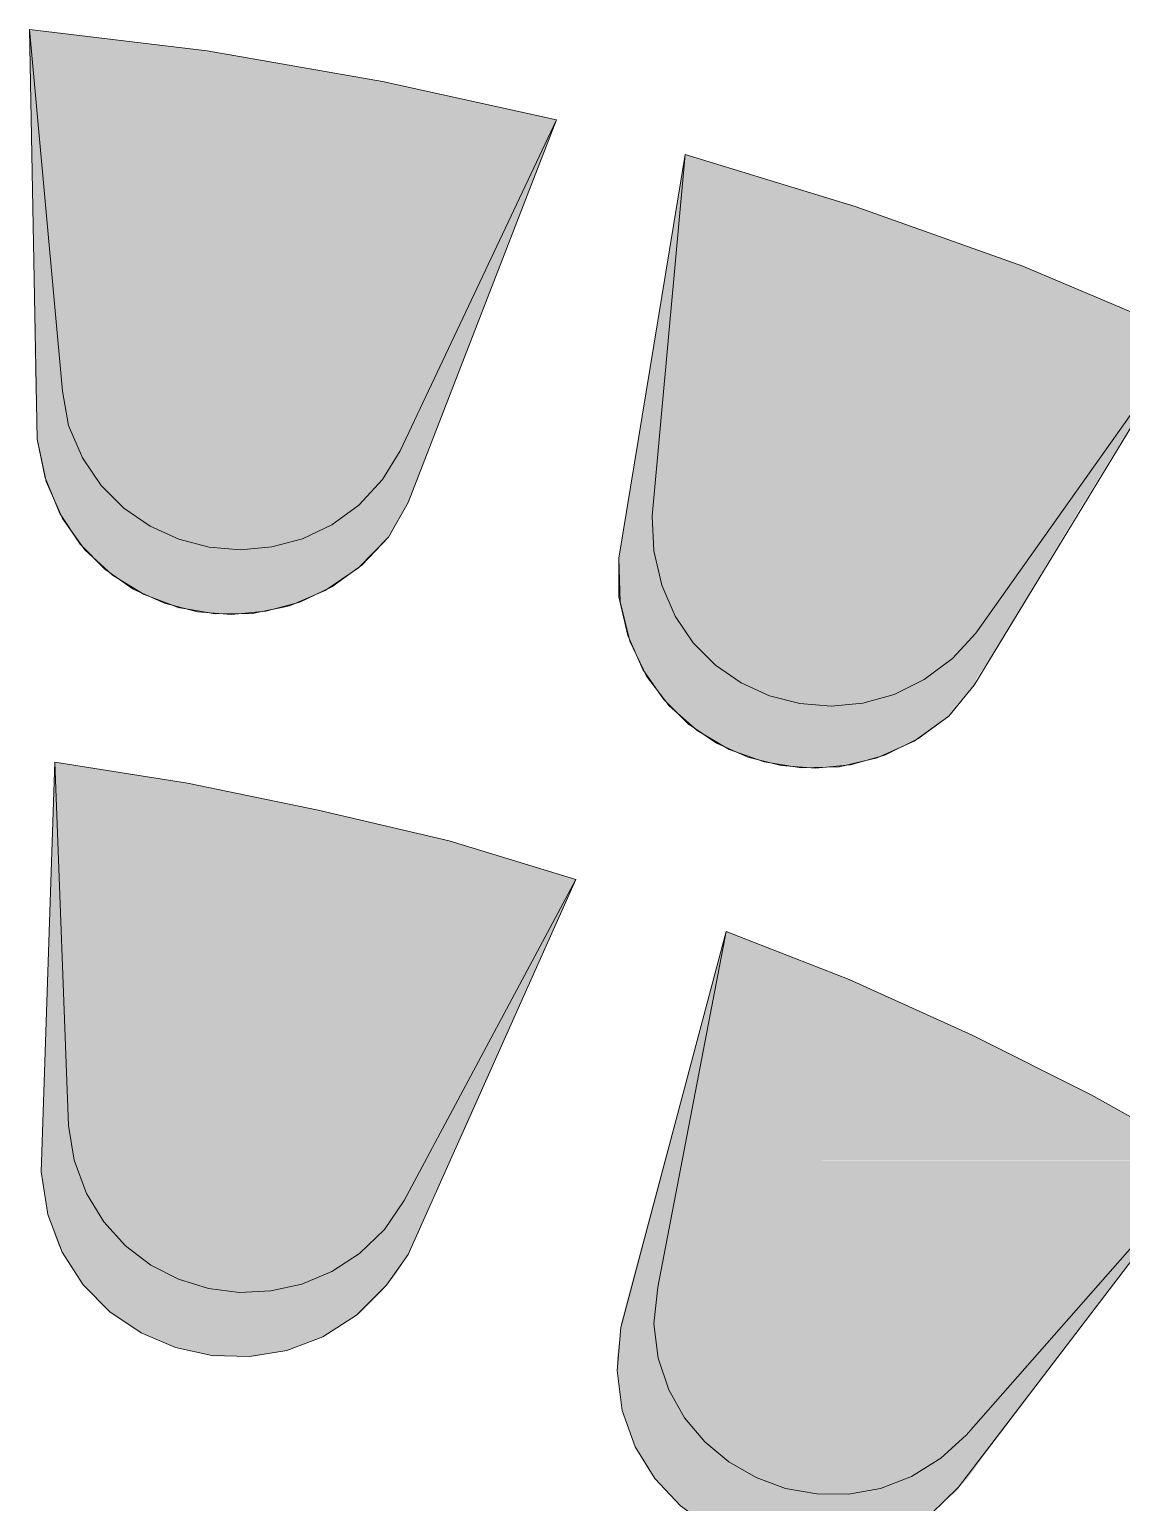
# Model space of a CAD drawing. Extents: x 0 to 245, y -13 to 205.
# Drawn here: x 164.2 to 181.28, y 138.97 to 162 of the extents above; entities that cross this region are included whole.
import ezdxf

# ---------------------------------------------------------------- set-up
doc = ezdxf.new("R2010")
doc.units = 0
doc.layers.add('FILL', color=8, linetype='Continuous')
doc.layers.add('GEOMETRY', color=7, linetype='Continuous')

msp = doc.modelspace()

# ---------------------------------------------------------------- hatches: boundary and pattern name
at = {"layer": 'FILL'}
for points in [[(164.722, 156.349), (164.204, 162.001)], [(164.204, 162.001), (164.326, 155.598), (164.465, 154.936), (164.718, 154.358), (165.069, 153.868), (165.5, 153.469), (165.995, 153.167), (166.536, 152.964), (167.107, 152.865), (167.691, 152.874), (168.271, 152.994), (168.83, 153.23), (169.351, 153.586), (169.818, 154.065), (170.124, 154.605)], [(172.444, 160.587), (169.726, 161.189), (166.98, 161.669), (164.204, 162.001)], [(164.204, 162.001), (164.235, 160.587), (164.326, 160.587)], [(164.204, 162.001), (164.235, 161.669), (166.98, 161.669)], [(164.235, 161.669), (164.296, 161.189), (169.726, 161.189)], [(164.235, 161.669), (166.98, 161.669), (169.726, 161.189)], [(164.296, 161.189), (164.326, 160.587), (172.444, 160.587)], [(164.296, 161.189), (169.727, 161.189), (172.444, 160.587)], [(164.235, 160.587), (164.296, 156.349), (164.721, 156.349)], [(164.235, 160.587), (164.326, 160.587), (164.721, 156.349)], [(164.326, 160.587), (164.722, 156.349), (170.46, 156.349)], [(164.326, 160.587), (172.444, 160.587), (170.46, 156.349)], [(172.444, 160.587), (170.002, 155.417)], [(172.444, 160.587), (170.124, 154.606)], [(172.444, 160.587), (170.459, 156.349), (170.796, 156.349)], [(174.458, 160.047), (173.42, 153.735), (173.441, 153.056), (173.591, 152.44), (173.852, 151.894), (174.209, 151.426), (174.646, 151.041), (175.146, 150.747), (175.694, 150.551), (176.272, 150.458), (176.866, 150.477), (177.459, 150.614), (178.036, 150.876), (178.579, 151.269), (178.976, 151.75)], [(173.939, 154.395), (174.457, 160.047)], [(174.458, 160.047), (174, 157.22), (174.214, 157.22)], [(174.458, 160.047), (174.366, 159.235), (177.114, 159.235)], [(182.301, 157.22), (179.738, 158.302), (177.114, 159.236), (174.457, 160.047)], [(174.366, 159.236), (174.305, 158.302), (179.738, 158.302)], [(174.366, 159.236), (177.114, 159.236), (179.738, 158.302)], [(174.305, 158.302), (174.213, 157.22), (182.301, 157.22)], [(174.305, 158.302), (179.738, 158.302), (182.301, 157.22)], [(174, 157.22), (173.542, 154.395), (173.939, 154.395)], [(174, 157.22), (174.214, 157.22), (173.939, 154.395)], [(174.214, 157.22), (173.94, 154.395), (180.287, 154.395)], [(174.214, 157.22), (182.302, 157.22), (180.287, 154.395)], [(182.301, 157.22), (178.975, 151.75)], [(182.301, 157.22), (179.004, 152.562)], [(182.301, 157.22), (180.286, 154.395), (180.561, 154.395)], [(164.296, 156.349), (164.326, 155.808), (164.815, 155.808)], [(164.296, 156.349), (164.722, 156.349), (164.815, 155.808)], [(164.721, 156.349), (164.814, 155.808), (165.031, 155.305), (165.324, 154.873), (165.682, 154.516), (166.091, 154.235), (166.539, 154.032), (167.014, 153.909), (167.504, 153.868), (167.994, 153.912), (168.475, 154.041), (168.932, 154.258), (169.353, 154.566), (169.726, 154.966), (170.001, 155.417)], [(164.721, 156.349), (164.814, 155.808), (170.185, 155.808)], [(164.721, 156.349), (170.459, 156.349), (170.185, 155.808)], [(170.46, 156.349), (170.002, 155.417), (170.429, 155.417)], [(170.46, 156.349), (170.796, 156.349), (170.429, 155.417)], [(164.326, 155.808), (164.326, 155.598), (164.905, 155.598)], [(164.326, 155.808), (164.814, 155.808), (164.905, 155.598)], [(164.814, 155.808), (164.965, 155.477), (170.033, 155.477)], [(164.814, 155.808), (170.185, 155.808), (170.033, 155.477)], [(164.326, 155.598), (164.448, 154.995), (164.68, 154.435), (164.996, 153.957), (165.382, 153.563), (165.825, 153.254), (166.313, 153.032), (166.83, 152.898), (167.364, 152.856), (167.902, 152.906), (168.429, 153.05), (168.933, 153.29), (169.401, 153.628), (169.818, 154.066), (170.124, 154.606)], [(164.326, 155.598), (164.386, 155.296), (165.027, 155.296)], [(164.326, 155.598), (164.905, 155.598), (165.027, 155.296)], [(164.966, 155.477), (165.028, 155.296), (169.942, 155.296)], [(164.966, 155.477), (170.033, 155.477), (169.942, 155.296)], [(164.385, 155.296), (164.447, 154.995), (165.241, 154.995)], [(164.385, 155.296), (165.027, 155.296), (165.241, 154.995)], [(165.027, 155.296), (165.242, 154.995), (169.756, 154.995)], [(165.027, 155.296), (169.941, 155.296), (169.756, 154.995)], [(170.002, 155.417), (169.727, 154.966), (170.277, 154.966)], [(170.002, 155.417), (170.429, 155.417), (170.277, 154.966)], [(164.448, 154.995), (164.509, 154.845), (165.363, 154.845)], [(164.448, 154.995), (165.242, 154.995), (165.363, 154.845)], [(165.242, 154.995), (165.363, 154.845), (169.605, 154.845)], [(165.242, 154.995), (169.757, 154.995), (169.605, 154.845)], [(164.509, 154.845), (164.662, 154.454), (165.76, 154.454)], [(164.509, 154.845), (165.363, 154.845), (165.76, 154.454)], [(165.363, 154.845), (165.637, 154.575), (169.361, 154.575)], [(165.363, 154.845), (169.605, 154.845), (169.361, 154.575)], [(169.726, 154.966), (169.391, 154.606), (170.123, 154.606)], [(169.726, 154.966), (170.277, 154.966), (170.123, 154.606)], [(165.637, 154.575), (165.759, 154.454), (169.207, 154.454)], [(165.637, 154.575), (169.361, 154.575), (169.207, 154.454)], [(169.33, 154.546), (168.904, 154.245), (169.911, 154.245)], [(169.391, 154.606), (169.329, 154.546), (170.093, 154.546)], [(169.33, 154.546), (170.094, 154.546), (169.911, 154.245)], [(169.391, 154.606), (170.123, 154.606), (170.093, 154.546)], [(164.662, 154.454), (165.76, 154.454)], [(164.662, 154.454), (165.76, 154.454)], [(164.662, 154.454), (164.844, 154.153), (166.217, 154.153)], [(164.662, 154.454), (165.76, 154.454), (166.217, 154.153)], [(165.759, 154.454), (166.095, 154.245), (168.933, 154.245)], [(165.759, 154.454), (169.207, 154.454), (168.933, 154.245)], [(173.542, 154.395), (173.451, 153.855), (173.97, 153.855)], [(173.542, 154.395), (173.939, 154.395), (173.97, 153.855)], [(173.939, 154.395), (173.969, 153.853), (174.09, 153.312), (174.298, 152.832), (174.583, 152.415), (174.932, 152.066), (175.334, 151.788), (175.776, 151.586), (176.248, 151.463), (176.738, 151.423), (177.233, 151.47), (177.723, 151.607), (178.195, 151.839), (178.638, 152.17), (179.004, 152.562)], [(173.939, 154.395), (173.969, 153.824), (179.889, 153.824)], [(173.939, 154.395), (180.287, 154.395), (179.889, 153.824)], [(180.287, 154.395), (179.005, 152.562), (179.463, 152.562)], [(180.287, 154.395), (180.562, 154.395), (179.463, 152.562)], [(164.843, 154.154), (164.996, 153.975), (166.737, 153.975)], [(164.843, 154.154), (166.216, 154.154), (166.737, 153.975)], [(166.095, 154.245), (166.247, 154.153), (168.719, 154.153)], [(166.095, 154.245), (168.933, 154.245), (168.719, 154.153)], [(166.248, 154.154), (166.615, 154.034), (168.415, 154.034)], [(166.248, 154.154), (168.72, 154.154), (168.415, 154.034)], [(168.537, 154.066), (168.385, 154.004), (169.757, 154.004)], [(168.904, 154.245), (168.537, 154.065), (169.818, 154.065)], [(168.537, 154.066), (169.818, 154.066), (169.757, 154.004)], [(168.904, 154.245), (169.911, 154.245), (169.818, 154.065)], [(164.997, 153.975), (164.997, 153.945), (166.859, 153.945)], [(164.997, 153.975), (166.737, 153.975), (166.859, 153.945)], [(164.997, 153.945), (165.088, 153.885), (167.287, 153.885)], [(164.997, 153.945), (166.859, 153.945), (167.287, 153.885)], [(165.088, 153.885), (165.332, 153.614), (169.392, 153.614)], [(165.088, 153.885), (169.637, 153.885), (169.392, 153.614)], [(166.615, 154.033), (166.766, 153.974), (168.171, 153.974)], [(166.615, 154.033), (168.415, 154.033), (168.171, 153.974)], [(166.766, 153.975), (167.194, 153.885), (167.866, 153.885)], [(166.766, 153.975), (168.17, 153.975), (167.866, 153.885)], [(167.194, 153.885), (167.866, 153.885), (167.316, 153.885)], [(167.835, 153.885), (167.287, 153.885), (169.637, 153.885)], [(168.384, 154.003), (167.834, 153.885), (169.636, 153.885)], [(167.835, 153.885), (169.637, 153.885)], [(168.384, 154.003), (169.756, 154.003), (169.636, 153.885)], [(173.451, 153.855), (173.42, 153.735), (174, 153.735)], [(173.451, 153.855), (173.97, 153.855), (174, 153.735)], [(165.332, 153.613), (165.455, 153.523), (169.239, 153.523)], [(165.332, 153.613), (169.392, 153.613), (169.239, 153.523)], [(173.42, 153.735), (173.42, 153.132), (173.561, 152.528), (173.797, 151.994), (174.116, 151.533), (174.504, 151.149), (174.949, 150.845), (175.438, 150.626), (175.958, 150.494), (176.497, 150.452), (177.041, 150.506), (177.578, 150.657), (178.095, 150.91), (178.579, 151.269), (178.976, 151.751)], [(173.42, 153.735), (173.42, 153.314), (174.092, 153.314)], [(173.42, 153.735), (174, 153.735), (174.092, 153.314)], [(173.969, 153.823), (174.091, 153.282), (179.525, 153.282)], [(173.969, 153.823), (179.889, 153.823), (179.525, 153.282)], [(165.455, 153.524), (165.821, 153.283), (168.904, 153.283)], [(165.455, 153.524), (169.239, 153.524), (168.904, 153.283)], [(165.821, 153.282), (165.943, 153.192), (168.719, 153.192)], [(165.821, 153.282), (168.904, 153.282), (168.719, 153.192)], [(165.943, 153.193), (166.401, 153.013), (168.353, 153.013)], [(165.943, 153.193), (168.719, 153.193), (168.353, 153.013)], [(173.42, 153.314), (173.42, 153.132), (174.153, 153.132)], [(173.42, 153.314), (174.092, 153.314), (174.153, 153.132)], [(174.091, 153.282), (174.305, 152.802), (179.157, 152.802)], [(174.091, 153.282), (179.525, 153.282), (179.157, 152.802)], [(166.401, 153.013), (166.521, 152.952), (168.139, 152.952)], [(166.401, 153.013), (168.353, 153.013), (168.139, 152.952)], [(166.522, 152.952), (167.041, 152.892), (167.744, 152.892)], [(166.522, 152.952), (168.139, 152.952), (167.744, 152.892)], [(173.42, 153.132), (173.512, 152.802), (174.306, 152.802)], [(173.42, 153.132), (174.153, 153.132), (174.306, 152.802)], [(167.041, 152.893), (167.744, 152.893), (167.133, 152.861)], [(173.511, 152.802), (173.573, 152.531), (174.518, 152.531)], [(173.511, 152.802), (174.305, 152.802), (174.518, 152.531)], [(174.305, 152.802), (174.457, 152.622), (179.035, 152.622)], [(174.305, 152.802), (179.158, 152.802), (179.035, 152.622)], [(173.573, 152.531), (173.635, 152.35), (174.64, 152.35)], [(173.573, 152.531), (174.518, 152.531), (174.64, 152.35)], [(174.458, 152.622), (174.641, 152.351), (178.792, 152.351)], [(174.458, 152.622), (179.036, 152.622), (178.792, 152.351)], [(179.005, 152.562), (178.639, 152.17), (179.22, 152.17)], [(179.005, 152.562), (179.463, 152.562), (179.22, 152.17)], [(173.634, 152.351), (173.817, 151.99), (175.037, 151.99)], [(173.634, 152.351), (174.64, 152.351), (175.037, 151.99)], [(174.64, 152.351), (174.824, 152.203), (178.669, 152.203)], [(174.64, 152.351), (178.791, 152.351), (178.669, 152.203)], [(173.817, 151.989), (173.817, 151.96), (175.069, 151.96)], [(173.817, 151.989), (175.038, 151.989), (175.069, 151.96)], [(174.824, 152.202), (175.069, 151.96), (178.365, 151.96)], [(174.824, 152.202), (178.67, 152.202), (178.365, 151.96)], [(178.638, 152.17), (178.181, 151.841), (179.004, 151.841)], [(178.638, 152.17), (179.219, 152.17), (179.004, 151.841)], [(173.817, 151.96), (174, 151.689), (175.526, 151.689)], [(173.817, 151.96), (175.069, 151.96), (175.526, 151.689)], [(175.069, 151.96), (175.252, 151.87), (178.243, 151.87)], [(175.069, 151.96), (178.365, 151.96), (178.243, 151.87)], [(175.252, 151.87), (175.526, 151.688), (177.876, 151.688)], [(175.252, 151.87), (178.243, 151.87), (177.876, 151.688)], [(178.181, 151.841), (177.997, 151.75), (178.975, 151.75)], [(178.181, 151.841), (179.004, 151.841), (178.975, 151.75)], [(174, 151.689), (174.153, 151.509), (176.045, 151.509)], [(174, 151.689), (175.526, 151.689), (176.045, 151.509)], [(175.526, 151.689), (175.769, 151.6), (177.723, 151.6)], [(175.526, 151.689), (177.876, 151.689), (177.723, 151.6)], [(175.769, 151.6), (176.076, 151.509), (177.327, 151.509)], [(175.769, 151.6), (177.723, 151.6), (177.327, 151.509)], [(177.693, 151.6), (177.142, 151.45), (178.731, 151.45)], [(177.998, 151.75), (177.693, 151.6), (178.822, 151.6)], [(177.693, 151.6), (178.822, 151.6), (178.731, 151.45)], [(177.998, 151.75), (178.976, 151.75), (178.822, 151.6)], [(174.153, 151.509), (174.153, 151.48), (176.258, 151.48)], [(174.153, 151.509), (176.045, 151.509), (176.258, 151.48)], [(174.153, 151.48), (174.214, 151.419), (176.593, 151.419)], [(174.153, 151.48), (176.258, 151.48), (176.593, 151.419)], [(174.214, 151.419), (174.366, 151.269), (178.579, 151.269)], [(174.214, 151.419), (178.7, 151.419), (178.579, 151.269)], [(176.076, 151.509), (176.381, 151.449), (177.175, 151.449)], [(176.076, 151.509), (177.327, 151.509), (177.175, 151.449)], [(176.38, 151.449), (177.174, 151.449), (176.624, 151.419)], [(177.142, 151.449), (176.593, 151.419), (178.7, 151.419)], [(177.142, 151.449), (178.731, 151.449), (178.7, 151.419)], [(174.366, 151.269), (174.61, 151.06), (178.272, 151.06)], [(174.366, 151.269), (178.579, 151.269), (178.272, 151.06)], [(174.61, 151.06), (174.884, 150.908), (178.09, 150.908)], [(174.61, 151.06), (178.272, 151.06), (178.09, 150.908)], [(174.884, 150.907), (175.129, 150.759), (177.753, 150.759)], [(174.884, 150.907), (178.088, 150.907), (177.753, 150.759)], [(175.13, 150.759), (175.435, 150.638), (177.541, 150.638)], [(175.13, 150.759), (177.754, 150.759), (177.541, 150.638)], [(175.434, 150.638), (175.708, 150.548), (177.142, 150.548)], [(175.434, 150.638), (177.54, 150.638), (177.142, 150.548)], [(164.599, 150.548), (164.385, 144.146), (164.489, 143.477), (164.715, 142.886), (165.046, 142.377), (165.463, 141.956), (165.949, 141.628), (166.486, 141.399), (167.057, 141.273), (167.643, 141.255), (168.227, 141.35), (168.791, 141.565), (169.317, 141.903), (169.788, 142.37), (170.123, 142.852)], [(164.599, 150.548), (164.538, 148.713), (164.661, 148.713)], [(164.599, 150.548), (164.63, 150.217), (166.675, 150.217)], [(164.814, 144.866), (164.6, 150.548)], [(172.749, 148.713), (170.766, 149.316), (168.72, 149.796), (166.676, 150.217), (164.6, 150.548)], [(175.709, 150.548), (176.106, 150.487), (176.93, 150.487)], [(175.709, 150.548), (177.143, 150.548), (176.93, 150.487)], [(176.106, 150.488), (176.929, 150.488), (176.32, 150.458)], [(164.63, 150.217), (164.63, 149.796), (168.719, 149.796)], [(164.63, 150.217), (166.675, 150.217), (168.719, 149.796)], [(164.63, 149.796), (164.661, 149.316), (170.765, 149.316)], [(164.63, 149.796), (168.719, 149.796), (170.765, 149.316)], [(164.662, 149.316), (164.662, 148.713), (172.748, 148.713)], [(164.662, 149.316), (170.766, 149.316), (172.748, 148.713)], [(164.539, 148.713), (164.416, 144.866), (164.814, 144.866)], [(164.539, 148.713), (164.662, 148.713), (164.814, 144.866)], [(164.662, 148.713), (164.814, 144.866), (170.704, 144.866)], [(164.662, 148.713), (172.748, 148.713), (170.704, 144.866)], [(172.748, 148.713), (170.064, 143.694)], [(172.748, 148.713), (170.124, 142.852)], [(172.749, 148.713), (170.704, 144.866), (171.039, 144.866)], [(175.098, 147.902), (173.451, 141.711), (173.393, 141.037), (173.474, 140.413), (173.677, 139.847), (173.985, 139.348), (174.383, 138.925), (174.855, 138.585), (175.383, 138.338), (175.951, 138.193), (176.544, 138.157), (177.144, 138.24), (177.736, 138.449), (178.303, 138.795), (178.731, 139.214)], [(175.098, 147.902), (173.603, 142.341), (174.03, 142.341)], [(175.098, 147.902), (174.03, 142.341)], [(175.098, 147.902), (174.03, 142.341)], [(175.098, 147.902), (174.947, 147.151), (177.021, 147.151)], [(182.637, 144.325), (180.805, 145.346), (178.944, 146.279), (177.021, 147.15), (175.098, 147.901)], [(174.947, 147.151), (174.762, 146.28), (178.944, 146.28)], [(174.947, 147.151), (177.021, 147.151), (178.944, 146.28)], [(174.762, 146.279), (174.61, 145.346), (180.805, 145.346)], [(174.762, 146.279), (178.944, 146.279), (180.805, 145.346)], [(174.61, 145.347), (174.397, 144.326), (182.637, 144.326)], [(174.61, 145.347), (180.805, 145.347), (182.637, 144.326)], [(164.416, 144.866), (164.386, 144.325), (164.905, 144.325)], [(164.416, 144.866), (164.814, 144.866), (164.905, 144.325)], [(164.814, 144.866), (164.905, 144.325), (165.096, 143.807), (165.367, 143.36), (165.706, 142.986), (166.1, 142.686), (166.536, 142.464), (167.003, 142.321), (167.488, 142.259), (167.98, 142.281), (168.464, 142.388), (168.93, 142.583), (169.365, 142.867), (169.756, 143.243), (170.064, 143.694)], [(164.814, 144.866), (164.905, 144.325), (170.399, 144.325)], [(164.814, 144.866), (170.704, 144.866), (170.399, 144.325)], [(170.704, 144.866), (170.064, 143.694), (170.49, 143.694)], [(170.704, 144.866), (171.039, 144.866), (170.49, 143.694)], [(164.385, 144.325), (164.385, 144.145), (164.965, 144.145)], [(164.385, 144.325), (164.905, 144.325), (164.965, 144.145)], [(164.905, 144.325), (165.088, 143.813), (170.124, 143.813)], [(164.905, 144.325), (170.399, 144.325), (170.124, 143.813)], [(174.397, 144.325), (174.03, 142.341), (180.868, 142.341)], [(174.397, 144.325), (182.637, 144.325), (180.868, 142.341)], [(182.637, 144.325), (178.731, 139.214)], [(182.637, 144.325), (178.851, 140.026)], [(182.637, 144.325), (180.867, 142.341), (181.111, 142.341)], [(164.385, 144.146), (164.447, 143.814), (165.087, 143.814)], [(164.385, 144.146), (164.965, 144.146), (165.087, 143.814)], [(164.448, 143.814), (164.476, 143.543), (165.242, 143.543)], [(164.448, 143.814), (165.088, 143.814), (165.242, 143.543)], [(165.088, 143.814), (165.15, 143.753), (170.094, 143.753)], [(165.088, 143.814), (170.124, 143.814), (170.094, 143.753)], [(165.149, 143.753), (165.392, 143.333), (169.818, 143.333)], [(165.149, 143.753), (170.093, 143.753), (169.818, 143.333)], [(170.064, 143.695), (169.756, 143.244), (170.306, 143.244)], [(170.064, 143.695), (170.49, 143.695), (170.306, 143.244)], [(164.476, 143.543), (164.538, 143.333), (165.392, 143.333)], [(164.476, 143.543), (165.242, 143.543), (165.392, 143.333)], [(164.539, 143.333), (164.662, 142.973), (165.73, 142.973)], [(164.539, 143.333), (165.393, 143.333), (165.73, 142.973)], [(165.392, 143.333), (165.454, 143.273), (169.788, 143.273)], [(165.392, 143.333), (169.818, 143.333), (169.788, 143.273)], [(165.455, 143.274), (165.76, 142.943), (169.422, 142.943)], [(165.455, 143.274), (169.789, 143.274), (169.422, 142.943)], [(169.757, 143.243), (169.361, 142.851), (170.124, 142.851)], [(169.757, 143.243), (170.307, 143.243), (170.124, 142.851)], [(164.662, 142.973), (164.692, 142.943), (165.76, 142.943)], [(164.662, 142.973), (165.73, 142.973), (165.76, 142.943)], [(164.692, 142.943), (164.905, 142.613), (166.216, 142.613)], [(164.692, 142.943), (165.759, 142.943), (166.216, 142.613)], [(165.759, 142.943), (165.851, 142.882), (169.391, 142.882)], [(165.759, 142.943), (169.421, 142.943), (169.391, 142.882)], [(165.851, 142.882), (166.216, 142.612), (168.964, 142.612)], [(165.851, 142.882), (169.391, 142.882), (168.964, 142.612)], [(169.361, 142.852), (168.872, 142.552), (169.941, 142.552)], [(169.361, 142.852), (170.124, 142.852)], [(169.361, 142.852), (170.124, 142.852)], [(169.361, 142.852), (170.124, 142.852), (169.941, 142.552)], [(164.905, 142.613), (164.997, 142.462), (166.584, 142.462)], [(164.905, 142.613), (166.217, 142.613), (166.584, 142.462)], [(166.216, 142.613), (166.308, 142.583), (168.933, 142.583)], [(166.216, 142.613), (168.964, 142.613), (168.933, 142.583)], [(166.308, 142.582), (166.737, 142.4), (168.445, 142.4)], [(166.308, 142.582), (168.933, 142.582), (168.445, 142.4)], [(168.872, 142.552), (168.353, 142.37), (169.789, 142.37)], [(168.872, 142.552), (169.941, 142.552), (169.789, 142.37)], [(164.997, 142.461), (165.059, 142.4), (166.705, 142.4)], [(164.997, 142.461), (166.584, 142.461), (166.705, 142.4)], [(165.058, 142.401), (165.149, 142.283), (167.254, 142.283)], [(165.058, 142.401), (166.704, 142.401), (167.254, 142.283)], [(166.737, 142.401), (166.828, 142.371), (168.415, 142.371)], [(166.737, 142.401), (168.445, 142.401), (168.415, 142.371)], [(166.828, 142.37), (167.287, 142.282), (167.896, 142.282)], [(166.828, 142.37), (168.415, 142.37), (167.896, 142.282)], [(168.353, 142.37), (167.804, 142.251), (169.696, 142.251)], [(168.353, 142.37), (169.789, 142.37)], [(168.353, 142.37), (169.789, 142.37)], [(168.353, 142.37), (169.789, 142.37), (169.696, 142.251)], [(173.603, 142.341), (173.451, 141.77), (173.969, 141.77)], [(173.603, 142.341), (174.03, 142.341), (173.969, 141.77)], [(174.03, 142.341), (173.969, 141.77), (174.037, 141.229), (174.2, 140.738), (174.446, 140.3), (174.764, 139.922), (175.142, 139.608), (175.567, 139.364), (176.028, 139.196), (176.514, 139.108), (177.011, 139.106), (177.509, 139.194), (177.995, 139.379), (178.457, 139.666), (178.851, 140.027)], [(174.03, 142.341), (173.969, 141.77), (180.378, 141.77)], [(174.03, 142.341), (180.868, 142.341), (180.378, 141.77)], [(180.868, 142.341), (178.851, 140.027), (179.372, 140.027)], [(180.868, 142.341), (181.111, 142.341), (179.372, 140.027)], [(165.149, 142.282), (165.179, 142.251), (167.804, 142.251)], [(165.149, 142.282), (167.254, 142.282), (167.804, 142.251)], [(165.179, 142.251), (165.392, 142.011), (169.453, 142.011)], [(165.179, 142.251), (169.696, 142.251), (169.453, 142.011)], [(167.287, 142.282), (167.897, 142.282), (167.835, 142.251)], [(165.392, 142.011), (165.515, 141.921), (169.361, 141.921)], [(165.392, 142.011), (169.454, 142.011), (169.361, 141.921)], [(165.515, 141.921), (165.911, 141.65), (168.933, 141.65)], [(165.515, 141.921), (169.361, 141.921), (168.933, 141.65)], [(165.912, 141.65), (166.035, 141.589), (168.843, 141.589)], [(165.912, 141.65), (168.933, 141.65), (168.843, 141.589)], [(173.451, 141.71), (173.389, 141.228), (174.03, 141.228)], [(173.451, 141.77), (173.451, 141.71), (173.97, 141.71)], [(173.451, 141.77), (173.97, 141.77), (173.97, 141.71)], [(173.451, 141.71), (173.97, 141.71), (174.03, 141.228)], [(173.969, 141.77), (174.03, 141.228), (179.92, 141.228)], [(173.969, 141.77), (180.377, 141.77), (179.92, 141.228)], [(166.035, 141.589), (166.462, 141.408), (168.385, 141.408)], [(166.035, 141.589), (168.843, 141.589), (168.385, 141.408)], [(166.462, 141.408), (166.644, 141.378), (168.263, 141.378)], [(166.462, 141.408), (168.385, 141.408), (168.263, 141.378)], [(166.643, 141.378), (167.072, 141.26), (167.744, 141.26)], [(166.643, 141.378), (168.262, 141.378), (167.744, 141.26)], [(167.072, 141.26), (167.744, 141.26), (167.682, 141.26)], [(173.389, 141.228), (173.389, 141.109), (174.091, 141.109)], [(173.389, 141.228), (174.03, 141.228), (174.091, 141.109)], [(174.03, 141.228), (174.214, 140.718), (179.463, 140.718)], [(174.03, 141.228), (179.921, 141.228), (179.463, 140.718)], [(173.389, 141.109), (173.419, 140.718), (174.213, 140.718)], [(173.389, 141.109), (174.091, 141.109), (174.213, 140.718)], [(173.42, 140.718), (173.451, 140.507), (174.336, 140.507)], [(173.42, 140.718), (174.214, 140.718), (174.336, 140.507)], [(174.214, 140.718), (174.519, 140.237), (179.036, 140.237)], [(174.214, 140.718), (179.463, 140.718), (179.036, 140.237)], [(173.451, 140.507), (173.542, 140.236), (174.489, 140.236)], [(173.451, 140.507), (174.336, 140.507), (174.489, 140.236)], [(173.542, 140.237), (173.635, 139.937), (174.763, 139.937)], [(173.542, 140.237), (174.489, 140.237), (174.763, 139.937)], [(174.518, 140.237), (174.64, 140.086), (178.882, 140.086)], [(174.518, 140.237), (179.036, 140.237), (178.882, 140.086)], [(174.64, 140.085), (174.884, 139.816), (178.638, 139.816)], [(174.64, 140.085), (178.882, 140.085), (178.638, 139.816)], [(178.853, 140.027), (178.457, 139.667), (179.096, 139.667)], [(178.853, 140.027), (179.372, 140.027), (179.096, 139.667)], [(173.634, 139.937), (173.696, 139.847), (174.855, 139.847)], [(173.634, 139.937), (174.762, 139.937), (174.855, 139.847)], [(173.696, 139.847), (173.878, 139.486), (175.312, 139.486)], [(173.696, 139.847), (174.855, 139.847), (175.312, 139.486)], [(174.884, 139.817), (175.069, 139.697), (178.487, 139.697)], [(174.884, 139.817), (178.638, 139.817), (178.487, 139.697)], [(175.069, 139.696), (175.342, 139.485), (178.181, 139.485)], [(175.069, 139.696), (178.487, 139.696), (178.181, 139.485)], [(178.457, 139.666), (177.969, 139.364), (178.883, 139.364)], [(178.457, 139.666), (179.097, 139.666), (178.883, 139.364)], [(173.878, 139.486), (173.94, 139.425), (175.496, 139.425)], [(173.878, 139.486), (175.313, 139.486), (175.496, 139.425)], [(173.939, 139.425), (174.091, 139.275), (175.801, 139.275)], [(173.939, 139.425), (175.496, 139.425), (175.801, 139.275)], [(175.342, 139.486), (175.527, 139.395), (178.031, 139.395)], [(175.342, 139.486), (178.182, 139.486), (178.031, 139.395)], [(175.526, 139.395), (175.832, 139.246), (177.663, 139.246)], [(175.526, 139.395), (178.03, 139.395), (177.663, 139.246)], [(177.968, 139.364), (177.509, 139.214), (178.731, 139.214)], [(177.968, 139.364), (178.882, 139.364), (178.731, 139.214)], [(174.091, 139.275), (174.182, 139.127), (176.349, 139.127)], [(174.091, 139.275), (175.801, 139.275), (176.349, 139.127)], [(174.182, 139.126), (174.213, 139.094), (176.899, 139.094)], [(174.182, 139.126), (176.349, 139.126), (176.899, 139.094)], [(174.214, 139.094), (174.336, 138.974), (178.487, 138.974)], [(174.214, 139.094), (178.639, 139.094), (178.487, 138.974)], [(175.832, 139.245), (176.076, 139.184), (177.51, 139.184)], [(175.832, 139.245), (177.663, 139.245), (177.51, 139.184)], [(176.076, 139.185), (176.381, 139.126), (177.053, 139.126)], [(176.076, 139.185), (177.51, 139.185), (177.053, 139.126)], [(176.38, 139.126), (177.052, 139.126), (176.929, 139.094)], [(177.449, 139.185), (176.899, 139.094), (178.638, 139.094)], [(177.509, 139.214), (177.448, 139.185), (178.731, 139.185)], [(177.449, 139.185), (178.731, 139.185), (178.638, 139.094)], [(177.509, 139.214), (178.731, 139.214), (178.731, 139.185)]]:
    msp.add_hatch(color=7, dxfattribs=at).paths.add_polyline_path(points)

# ---------------------------------------------------------------- linework, layer by layer
at = {"layer": 'GEOMETRY', "lineweight": 13}
for points in [[(164.204, 162.001), (164.722, 156.349)], [(164.204, 162.001), (164.326, 155.598), (164.465, 154.936), (164.718, 154.358), (165.069, 153.868), (165.5, 153.469), (165.995, 153.167), (166.536, 152.964), (167.107, 152.865), (167.691, 152.874), (168.271, 152.994), (168.83, 153.23), (169.351, 153.586), (169.818, 154.065), (170.124, 154.605)], [(172.444, 160.587), (169.726, 161.189), (166.98, 161.669), (164.204, 162.001)], [(172.444, 160.587), (170.002, 155.417)], [(172.444, 160.587), (170.124, 154.606)], [(174.458, 160.047), (173.42, 153.735), (173.441, 153.056), (173.591, 152.44), (173.852, 151.894), (174.209, 151.426), (174.646, 151.041), (175.146, 150.747), (175.694, 150.551), (176.272, 150.458), (176.866, 150.477), (177.459, 150.614), (178.036, 150.876), (178.579, 151.269), (178.976, 151.75)], [(174.458, 160.047), (173.939, 154.395)], [(182.301, 157.22), (179.738, 158.302), (177.114, 159.236), (174.457, 160.047)], [(182.301, 157.22), (178.975, 151.75)], [(182.301, 157.22), (179.004, 152.562)], [(164.721, 156.349), (164.814, 155.808), (165.031, 155.305), (165.324, 154.873), (165.682, 154.516), (166.091, 154.235), (166.539, 154.032), (167.014, 153.909), (167.504, 153.868), (167.994, 153.912), (168.475, 154.041), (168.932, 154.258), (169.353, 154.566), (169.726, 154.966), (170.001, 155.417)], [(164.326, 155.598), (164.448, 154.995), (164.68, 154.435), (164.996, 153.957), (165.382, 153.563), (165.825, 153.254), (166.313, 153.032), (166.83, 152.898), (167.364, 152.856), (167.902, 152.906), (168.429, 153.05), (168.933, 153.29), (169.401, 153.628), (169.818, 154.066), (170.124, 154.606)], [(173.939, 154.395), (173.969, 153.853), (174.09, 153.312), (174.298, 152.832), (174.583, 152.415), (174.932, 152.066), (175.334, 151.788), (175.776, 151.586), (176.248, 151.463), (176.738, 151.423), (177.233, 151.47), (177.723, 151.607), (178.195, 151.839), (178.638, 152.17), (179.004, 152.562)], [(173.42, 153.735), (173.42, 153.132), (173.561, 152.528), (173.797, 151.994), (174.116, 151.533), (174.504, 151.149), (174.949, 150.845), (175.438, 150.626), (175.958, 150.494), (176.497, 150.452), (177.041, 150.506), (177.578, 150.657), (178.095, 150.91), (178.579, 151.269), (178.976, 151.751)], [(164.599, 150.548), (164.385, 144.146), (164.489, 143.477), (164.715, 142.886), (165.046, 142.377), (165.463, 141.956), (165.949, 141.628), (166.486, 141.399), (167.057, 141.273), (167.643, 141.255), (168.227, 141.35), (168.791, 141.565), (169.317, 141.903), (169.788, 142.37), (170.123, 142.852)], [(164.599, 150.548), (164.814, 144.866)], [(172.749, 148.713), (170.766, 149.316), (168.72, 149.796), (166.676, 150.217), (164.6, 150.548)], [(172.748, 148.713), (170.064, 143.694)], [(172.748, 148.713), (170.124, 142.852)], [(175.098, 147.902), (173.451, 141.711), (173.393, 141.037), (173.474, 140.413), (173.677, 139.847), (173.985, 139.348), (174.383, 138.925), (174.855, 138.585), (175.383, 138.338), (175.951, 138.193), (176.544, 138.157), (177.144, 138.24), (177.736, 138.449), (178.303, 138.795), (178.731, 139.214)], [(175.098, 147.902), (174.03, 142.341)], [(182.637, 144.325), (180.805, 145.346), (178.944, 146.279), (177.021, 147.15), (175.098, 147.901)], [(164.814, 144.866), (164.905, 144.325), (165.096, 143.807), (165.367, 143.36), (165.706, 142.986), (166.1, 142.686), (166.536, 142.464), (167.003, 142.321), (167.488, 142.259), (167.98, 142.281), (168.464, 142.388), (168.93, 142.583), (169.365, 142.867), (169.756, 143.243), (170.064, 143.694)], [(182.637, 144.325), (178.731, 139.214)], [(182.637, 144.325), (178.851, 140.026)], [(174.03, 142.341), (173.969, 141.77), (174.037, 141.229), (174.2, 140.738), (174.446, 140.3), (174.764, 139.922), (175.142, 139.608), (175.567, 139.364), (176.028, 139.196), (176.514, 139.108), (177.011, 139.106), (177.509, 139.194), (177.995, 139.379), (178.457, 139.666), (178.851, 140.027)]]:
    msp.add_lwpolyline(points, dxfattribs=at)

doc.saveas('drawing.dxf')
